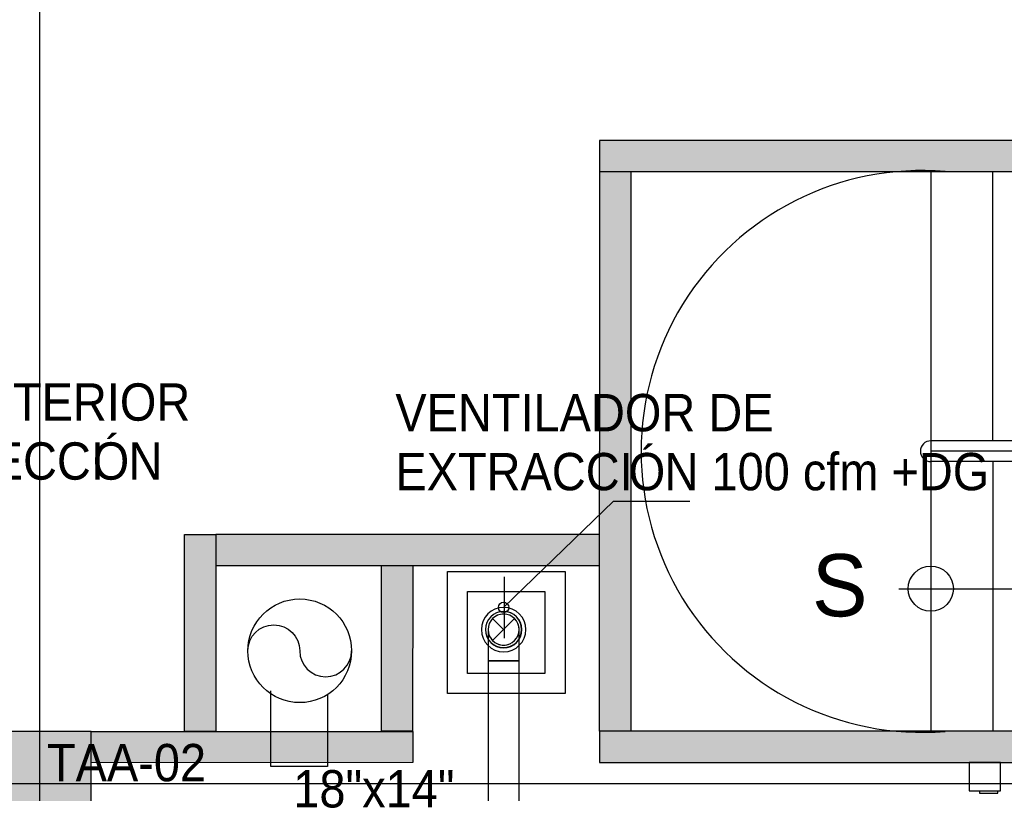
# Model space of a CAD drawing. Header units: metres. Extents: x 32 to 132, y -29 to 44.
# Drawn here: x 63.907 to 68.654, y -11.971 to -8.241 of the extents above; entities that cross this region are included whole.
import ezdxf

# ---------------------------------------------------------------- set-up
doc = ezdxf.new("R2010")
doc.units = ezdxf.units.M
doc.header["$LTSCALE"] = 100
doc.linetypes.add('Hidden 1_5', pattern=[0.0022, 0.0015, -0.0007])
for name, color, linetype, lineweight in [('A-WALL', 8, 'Continuous', 9), ('Arqui', 8, 'Continuous', 0), ('G-ANNO-TEXT', 7, 'Continuous', 9), ('M-EQPM', 7, 'Continuous', 18), ('M-EQPM-IDEN', 7, 'Continuous', 9), ('M-HVAC-DUCT', 7, 'Continuous', 18), ('M-HVAC-DUCT-ANNO', 7, 'Hidden 1_5', 18), ('M-HVAC-DUCT-IDEN', 7, 'Continuous', 9)]:
    doc.layers.add(name, color=color, linetype=linetype, lineweight=lineweight)
doc.styles.add('SansSerif_2', font='SANSS__.TTF', dxfattribs={"width": 0.9, "height": 0.18})

# ---------------------------------------------------------------- blocks, each defined once
blk = doc.blocks.new('Est etapa 3 torre')
at = {"layer": 'Arqui'}
h = blk.add_hatch(color=256, dxfattribs=at)
h.paths.add_polyline_path([(1123.5504, -5959.124), (1123.0504, -5959.124), (1123.0504, -5957.624), (1123.5504, -5957.624)])
h.paths.add_polyline_path([(1116.0504, -5959.124), (1115.5504, -5959.124), (1115.5504, -5957.624), (1116.0504, -5957.624)])
h.paths.add_polyline_path([(1139.548, -5959.124), (1139.048, -5959.124), (1139.048, -5957.624), (1139.548, -5957.624)])
h.paths.add_polyline_path([(1132.0504, -5959.124), (1131.5504, -5959.124), (1131.5504, -5957.624), (1132.0504, -5957.624)])
h.paths.add_polyline_path([(1140.048, -5967.6488), (1140.048, -5968.1488), (1138.548, -5968.1488), (1138.548, -5967.6488)])
h.paths.add_polyline_path([(1124.0504, -5967.6488), (1124.0504, -5968.1488), (1122.5504, -5968.1488), (1122.5504, -5967.6488)])
h.paths.add_polyline_path([(1131.0504, -5967.6488), (1131.0504, -5968.1488), (1132.5504, -5968.1488), (1132.5504, -5967.6488)])
h.paths.add_polyline_path([(1115.0504, -5967.6488), (1115.0504, -5968.1488), (1116.5504, -5968.1488), (1116.5504, -5967.6488)])
h.paths.add_polyline_path([(1140.048, -5975.6488), (1140.048, -5976.1488), (1138.548, -5976.1488), (1138.548, -5975.6488)])
h.paths.add_polyline_path([(1124.0504, -5975.6488), (1124.0504, -5976.1488), (1122.5504, -5976.1488), (1122.5504, -5975.6488)])
h.paths.add_polyline_path([(1131.0504, -5975.6488), (1131.0504, -5976.1488), (1132.5504, -5976.1488), (1132.5504, -5975.6488)])
h.paths.add_polyline_path([(1115.0504, -5975.6488), (1115.0504, -5976.1488), (1116.5504, -5976.1488), (1116.5504, -5975.6488)])
h.paths.add_polyline_path([(1140.048, -5985.7488), (1140.048, -5986.2488), (1138.548, -5986.2488), (1138.548, -5985.7488)])
h.paths.add_polyline_path([(1124.0504, -5985.7488), (1124.0504, -5986.2488), (1122.5504, -5986.2488), (1122.5504, -5985.7488)])
h.paths.add_polyline_path([(1131.0504, -5985.7488), (1131.0504, -5986.2488), (1132.5504, -5986.2488), (1132.5504, -5985.7488)])
h.paths.add_polyline_path([(1115.0504, -5985.7488), (1115.0504, -5986.2488), (1116.5504, -5986.2488), (1116.5504, -5985.7488)])
h.paths.add_polyline_path([(1140.048, -5993.7488), (1140.048, -5994.2488), (1138.548, -5994.2488), (1138.548, -5993.7488)])
h.paths.add_polyline_path([(1124.0504, -5993.7488), (1124.0504, -5994.2488), (1122.5504, -5994.2488), (1122.5504, -5993.7488)])
h.paths.add_polyline_path([(1131.0504, -5993.7488), (1131.0504, -5994.2488), (1132.5504, -5994.2488), (1132.5504, -5993.7488)])
h.paths.add_polyline_path([(1115.0504, -5993.7488), (1115.0504, -5994.2488), (1116.5504, -5994.2488), (1116.5504, -5993.7488)])
h.paths.add_polyline_path([(1132.0504, -6003.4264), (1131.5504, -6003.4264), (1131.5504, -6004.9218), (1132.0504, -6004.9218)])
h.paths.add_polyline_path([(1138.1528, -6003.4238), (1139.6528, -6003.4238), (1139.6528, -6003.9238), (1138.1528, -6003.9238)])
h.paths.add_polyline_path([(1116.0504, -6004.9241), (1116.0504, -6003.4241), (1115.5504, -6003.4241), (1115.5504, -6004.9241)])
h.paths.add_polyline_path([(1123.5504, -6004.9241), (1123.5504, -6003.4241), (1123.0504, -6003.4241), (1123.0504, -6004.9241)])
h.paths.add_polyline_path([(1139.048, -6011.9488), (1139.048, -6009.5488), (1139.548, -6009.5488), (1139.548, -6011.9488)])
h.paths.add_polyline_path([(1131.5504, -6009.5488), (1131.5504, -6011.9488), (1132.0504, -6011.9488), (1132.0504, -6009.5488)])
h.paths.add_polyline_path([(1123.0504, -6009.5488), (1123.0504, -6011.9488), (1123.5504, -6011.9488), (1123.5504, -6009.5488)])
h.paths.add_polyline_path([(1116.0504, -6009.5488), (1116.0504, -6011.9488), (1115.5504, -6011.9488), (1115.5504, -6009.5488)])
for p, q in [((1131.8004, -5955.3542), (1131.8004, -6014.9141)), ((1113.6705, -6003.6738), (1145.3332, -6003.6738))]:
    blk.add_line(p, q, dxfattribs=at)
blk.add_lwpolyline([(1132.0504, -6004.9241), (1132.0504, -6003.4241), (1131.5504, -6003.4241), (1131.5504, -6004.9241)], close=True, dxfattribs=at)
blk = doc.blocks.new('A$C648cc0e8')
at = {"layer": 'Arqui', "ltscale": 0.03}
h = blk.add_hatch(color=256, dxfattribs=at)
h.dxf.hatch_style = 1
h.paths.add_polyline_path([(24.0211, 17.3004), (24.0211, 17.1504), (24.3693, 17.1504), (24.3693, 17.3004)])
h.paths.add_polyline_path([(24.3693, 17.3004), (24.5193, 17.3004), (24.5193, 15.9507), (24.3693, 15.9507)])
h.paths.add_polyline_path([(27.0808, 15.8004), (27.0808, 15.9504), (24.0211, 15.9508), (24.0211, 15.8007)])
h.paths.add_polyline_path([(23.6711, 11.1767), (23.6711, 15.8014), (23.5211, 15.8014), (23.5211, 11.5421), (23.5211, 11.1767)])
h.paths.add_polyline_path([(27.0808, 12.626), (26.9307, 12.626), (26.9307, 15.8004), (27.0808, 15.8004)])
h.paths.add_polyline_path([(25.6805, 12.776), (25.6807, 11.0864), (25.8307, 11.0864), (25.8305, 12.776)])
h.paths.add_polyline_path([(25.8307, 11.0864), (25.9807, 11.0866), (25.9807, 11.2367), (25.8307, 11.2365)])
h.paths.add_polyline_path([(27.0808, 11.2366), (26.9307, 11.2366), (26.9307, 10.5869), (27.0807, 10.5869)])
h.paths.add_polyline_path([(26.8808, 11.0864), (26.9307, 11.0866), (26.9307, 11.2367), (26.8808, 11.2364)])
h.paths.add_polyline_path([(26.9308, 9.3869), (26.9308, 8.892), (27.0808, 8.892), (27.0808, 9.3869)])
h.paths.add_polyline_path([(23.5211, 8.742), (27.0808, 8.742), (27.0808, 8.892), (24.0211, 8.892), (24.0211, 8.7766), (23.5211, 8.7766)])
h.paths.add_polyline_path([(30.3965, 11.2366), (30.3965, 11.0866), (29.8301, 11.0866), (29.8301, 8.722), (29.68, 8.722), (29.68, 11.2366)])
h.paths.add_polyline_path([(32.9489, 11.2366), (32.9489, 11.0866), (32.5211, 11.0866), (32.5211, 11.1766), (32.0211, 11.1766), (32.0211, 11.0866), (31.5965, 11.0866), (31.5965, 11.2366)])
h.paths.add_polyline_path([(29.8301, 8.722), (36.8726, 8.722), (36.8726, 8.8747), (29.8301, 8.8747)])
h.paths.add_polyline_path([(35.1481, 11.2366), (35.1481, 11.0866), (34.1489, 11.0866), (34.1489, 11.2366)])
h.paths.add_polyline_path([(34.5735, 8.8747), (34.7235, 8.8747), (34.7235, 11.0866), (34.5735, 11.0866), (34.5735, 11.0886), (34.5735, 8.8747), (34.5734, 8.8747)])
h.paths.add_polyline_path([(36.3481, 11.2366), (36.3481, 11.0866), (36.8726, 11.0866), (36.8726, 8.722), (37.0227, 8.722), (37.0227, 11.2366)])
h.paths.add_polyline_path([(40.0187, 8.8766), (43.8199, 8.8766), (43.8199, 8.7266), (39.4687, 8.7265), (39.4687, 11.1756), (39.5187, 11.1757), (39.5187, 8.7757), (40.0187, 8.7757)])
h.paths.add_polyline_path([(43.254, 10.3802), (43.254, 8.8766), (43.104, 8.8766), (43.1039, 10.3802)], flags=17)
h.paths.add_polyline_path([(43.254, 10.3802), (43.6699, 10.3803), (43.6699, 10.2302), (43.254, 10.2302)], flags=17)
h.paths.add_polyline_path([(43.8199, 10.3803), (43.8199, 8.8766), (43.6699, 8.8766), (43.6699, 10.3803)])
h.paths.add_polyline_path([(39.6322, 11.1753), (39.6322, 14.7882), (39.4687, 14.7882), (39.4687, 11.176)])
h.paths.add_polyline_path([(40.6752, 12.6961), (43.6699, 12.6961), (43.6699, 12.5461), (40.6752, 12.5461)])
h.paths.add_polyline_path([(41.1272, 13.6353), (41.1272, 12.6961), (41.2772, 12.6961), (41.2772, 13.6353)])
h.paths.add_polyline_path([(39.7688, 12.6961), (39.6322, 12.6961), (39.6322, 12.5461), (39.7688, 12.5461)])
h.paths.add_polyline_path([(43.8199, 14.7882), (43.8199, 13.5844), (43.6699, 13.5844), (43.6699, 14.7882)])
h.paths.add_polyline_path([(41.1208, 14.7882), (43.6699, 14.7882), (43.6699, 14.6382), (41.1208, 14.6381)])
h.paths.add_polyline_path([(41.1271, 18.5566), (41.1272, 16.9957), (41.2772, 16.9957), (41.2771, 18.5566)])
h.paths.add_polyline_path([(42.892, 18.5529), (41.1271, 18.5567), (41.1271, 18.7068), (42.8929, 18.7027)])
h.paths.add_polyline_path([(38.6235, 17.3022), (34.972, 17.3022), (34.972, 17.1522), (38.6235, 17.1522)])
h.paths.add_polyline_path([(36.9227, 14.7882), (36.7726, 14.7882), (36.7726, 16.1132), (36.9226, 16.1132)])
h.paths.add_polyline_path([(36.7726, 15.7996), (36.7726, 15.9496), (36.1389, 15.9502), (36.1389, 15.8002)])
h.paths.add_polyline_path([(29.68, 14.7882), (36.9227, 14.7882), (36.9227, 14.6382), (29.68, 14.6382)])
h.paths.add_polyline_path([(35.2735, 14.7883), (35.1235, 14.7883), (35.1234, 15.8), (35.2734, 15.8)])
h.paths.add_polyline_path([(34.6849, 15.7998), (34.6849, 15.9499), (35.3389, 15.9502), (35.3389, 15.8002)])
h.paths.add_polyline_path([(33.3211, 15.8001), (33.3211, 15.9501), (33.8849, 15.9504), (33.8849, 15.8004)])
h.paths.add_polyline_path([(33.6243, 14.7884), (33.4743, 14.7884), (33.4742, 15.8002), (33.6243, 15.8002)])
h.paths.add_polyline_path([(29.68, 15.8001), (29.68, 15.9501), (32.0211, 15.9504), (32.0211, 15.8004)])
h.paths.add_polyline_path([(29.6802, 14.7882), (29.68, 15.8001), (29.8301, 15.8001), (29.8302, 14.7882)])
h.paths.add_polyline_path([(34.972, 17.3022), (34.9722, 20.0011), (35.1224, 20.0011), (35.1221, 17.3022)])
h.paths.add_polyline_path([(43.0199, 20.1511), (34.972, 20.1511), (34.972, 20.0011), (43.0199, 20.0011)])
h = blk.add_hatch(color=256, dxfattribs=at)
h.dxf.hatch_style = 1
h.paths.add_polyline_path([(34.972, 18.2513), (33.1211, 18.2513), (33.1211, 18.1011), (33.9211, 18.1008), (33.9201, 17.3022), (32.5211, 17.3004), (32.5211, 17.1504), (34.0711, 17.1513), (34.0711, 18.1013), (34.972, 18.1014)])
h.paths.add_polyline_path([(33.1211, 18.2513), (33.121, 17.3007), (32.9701, 17.3023), (32.9711, 18.2513)], flags=16)
at = {"layer": 'Arqui'}
for p, q in [((36.5684, 20.0024), (36.5684, 17.3026)), ((36.8684, 18.7024), (36.8684, 20.0022)), ((39.5684, 18.7024), (36.5684, 18.7024)), ((39.5684, 18.6524), (36.5684, 18.6524)), ((39.5684, 18.6024), (36.5684, 18.6024)), ((36.8684, 18.6024), (36.8684, 17.3026)), ((34.5115, 18.0473), (34.5115, 17.7509))]:
    blk.add_line(p, q, dxfattribs=at)
for points in [[(43.0199, 20.1511), (34.972, 20.1511), (34.972, 20.0011), (43.0199, 20.0011)], [(33.1211, 18.2513), (33.1211, 17.301), (32.9711, 17.301), (32.9711, 18.2513)], [(34.972, 18.2513), (33.1211, 18.2513), (33.1211, 18.1013), (34.972, 18.1013)], [(34.0711, 18.1013), (34.0701, 17.3022), (33.9201, 17.3022), (33.9211, 18.1013)], [(34.8057, 18.0729), (34.8057, 17.4839), (34.2381, 17.4839), (34.2381, 18.0729)], [(34.7082, 17.9754), (34.7082, 17.5814), (34.3356, 17.5814), (34.3356, 17.9754)], [(34.0711, 17.1513), (32.5211, 17.1504), (32.5211, 17.3004), (34.0711, 17.3013)], [(38.6235, 17.3022), (34.972, 17.3019), (34.972, 17.1519), (38.6235, 17.1522)], [(36.9039, 17.0156), (36.904, 17.1522), (36.7539, 17.1522), (36.7539, 17.0156)]]:
    blk.add_lwpolyline(points, close=True, dxfattribs=at)
at = {"layer": 'Arqui', "elevation": 1207.5455}
blk.add_lwpolyline([(34.972, 17.3022), (34.9724, 20.0011), (35.1224, 20.0011), (35.122, 17.3022)], close=True, dxfattribs=at)
at = {"layer": 'Arqui'}
for points in [[(36.4139, 17.9896), (37.5511, 17.9896), (37.4214, 18.0761)], [(36.4139, 17.9896), (37.5511, 17.9896), (37.4214, 17.9032)], [(33.661, 17.48), (33.661, 17.133), (33.3868, 17.133), (33.3868, 17.4968)], [(36.8039, 17.0156), (36.8039, 17.0029), (36.8911, 17.0029), (36.8911, 17.0156)]]:
    blk.add_lwpolyline(points, dxfattribs=at)
at = {"layer": 'Arqui', "ltscale": 0.1}
blk.add_lwpolyline([(33.2763, 17.6901, -1), (33.5263, 17.6901, 1), (33.7763, 17.6901)], format="xyb", dxfattribs=at)
at = {"layer": 'Arqui'}
blk.add_circle((36.5684, 17.9896), 0.1089, dxfattribs=at)
at = {"layer": 'Arqui', "ltscale": 0.1}
blk.add_circle((33.5263, 17.6901), 0.25, dxfattribs=at)
at = {"layer": 'Arqui'}
for centre, radius, start, end in [((36.5264, 18.6513), 1.3544, 85.3087, 274.6913), ((36.5684, 18.6524), 0.05, 90, 270)]:
    blk.add_arc(centre, radius, start, end, dxfattribs=at)
blk.add_blockref('Est etapa 3 torre', (-1099.5293, 6020.7245), dxfattribs=at)
blk.add_text('S', height=0.3, rotation=0.0669, dxfattribs=at).set_placement((35.9959, 17.856))
blk = doc.blocks.new('VENT_ EXT_ 100 CFM - HCM-150-1977703-NIVEL 05')
at = {"layer": 'M-EQPM', "color": 3, "true_color": 0x00ff00}
for radius, start, end in [(0.107, 90, 270), (0.087, 90, 270), (0.087, 90, 270), (0.087, 90, 270), (0.107, 270, 90), (0.087, 270, 90), (0.087, 270, 90), (0.087, 270, 90)]:
    blk.add_arc((66.2398, -11.1821), radius, start, end, dxfattribs=at)
blk = doc.blocks.new('M_Round Transition - Angle - 30 PVC-2038070-NIVEL 05')
at = {"layer": 'M-HVAC-DUCT', "color": 3, "true_color": 0x00ff00}
for radius, start, end in [(0.0876, 0, 180), (0.075, 360, 180), (0.0876, 180, 0), (0.075, 180, 360)]:
    blk.add_arc((66.2398, -11.1821), radius, start, end, dxfattribs=at)
blk = doc.blocks.new('M_Round Elbow - 1 D PVC-V28-NIVEL 05')
at = {"layer": 'M-HVAC-DUCT', "color": 3, "true_color": 0x00ff00}
for p, q in [((66.1648, -11.3321), (66.2398, -11.3321)), ((66.1648, -11.3321), (66.2398, -11.3321)), ((66.2398, -11.3321), (66.3148, -11.3321)), ((66.2398, -11.3321), (66.3148, -11.3321))]:
    blk.add_line(p, q, dxfattribs=at)
at = {"layer": 'M-HVAC-DUCT', "color": 3, "true_color": 0x00ff00, "flags": 128}
for points in [[(66.1648, -11.1821), (66.1648, -11.1822), (66.1648, -11.1826), (66.1648, -11.1832), (66.1648, -11.184), (66.1648, -11.1851), (66.1648, -11.1864), (66.1648, -11.188), (66.1648, -11.1897), (66.1648, -11.1917), (66.1648, -11.194), (66.1648, -11.1964), (66.1648, -11.1991), (66.1648, -11.2019), (66.1648, -11.205), (66.1648, -11.2083), (66.1648, -11.2118), (66.1648, -11.2155), (66.1648, -11.2193), (66.1648, -11.2234), (66.1648, -11.2276), (66.1648, -11.232), (66.1648, -11.2365), (66.1648, -11.2412), (66.1648, -11.2461), (66.1648, -11.2511), (66.1648, -11.2562), (66.1648, -11.2614), (66.1648, -11.2668), (66.1648, -11.2722), (66.1648, -11.2778), (66.1648, -11.2834), (66.1648, -11.2891), (66.1648, -11.2949), (66.1648, -11.3007), (66.1648, -11.3066), (66.1648, -11.3126), (66.1648, -11.3185), (66.1648, -11.3245), (66.1648, -11.3305), (66.1648, -11.3321)], [(66.3148, -11.3321), (66.3148, -11.3261), (66.3148, -11.3201), (66.3148, -11.3142), (66.3148, -11.3082), (66.3148, -11.3023), (66.3148, -11.2965), (66.3148, -11.2907), (66.3148, -11.2849), (66.3148, -11.2793), (66.3148, -11.2737), (66.3148, -11.2682), (66.3148, -11.2628), (66.3148, -11.2576), (66.3148, -11.2524), (66.3148, -11.2474), (66.3148, -11.2425), (66.3148, -11.2378), (66.3148, -11.2332), (66.3148, -11.2288), (66.3148, -11.2245), (66.3148, -11.2204), (66.3148, -11.2165), (66.3148, -11.2128), (66.3148, -11.2092), (66.3148, -11.2059), (66.3148, -11.2028), (66.3148, -11.1998), (66.3148, -11.1971), (66.3148, -11.1946), (66.3148, -11.1923), (66.3148, -11.1902), (66.3148, -11.1884), (66.3148, -11.1868), (66.3148, -11.1854), (66.3148, -11.1843), (66.3148, -11.1834), (66.3148, -11.1827), (66.3148, -11.1823), (66.3148, -11.1821), (66.3148, -11.1821)]]:
    blk.add_lwpolyline(points, dxfattribs=at)
at = {"layer": 'M-HVAC-DUCT', "color": 3, "true_color": 0x00ff00}
for start, end in [(90, 180), (0, 90), (180, 270), (270, 0)]:
    blk.add_arc((66.2398, -11.1821), 0.075, start, end, dxfattribs=at)

msp = doc.modelspace()

# ---------------------------------------------------------------- linework, layer by layer
at = {"layer": 'M-EQPM-IDEN'}
for p, q in [((66.2398, -11.0751), (66.7694, -10.5634)), ((66.7694, -10.5634), (67.1376, -10.5634))]:
    msp.add_line(p, q, dxfattribs=at)
msp.add_circle((66.2398, -11.0751), 0.025, dxfattribs=at)
at = {"layer": 'M-HVAC-DUCT', "color": 3, "true_color": 0x00ff00}
for p, q in [((66.1648, -11.3321), (66.1648, -12.1561)), ((66.3148, -11.3321), (66.1648, -11.3321)), ((66.3148, -12.1561), (66.3148, -11.3321))]:
    msp.add_line(p, q, dxfattribs=at)
at = {"layer": 'M-HVAC-DUCT-ANNO', "color": 3, "true_color": 0x00ff00}
for p, q in [((66.2929, -11.129), (66.1868, -11.2351)), ((66.2398, -11.1821), (66.1868, -11.129))]:
    msp.add_line(p, q, dxfattribs=at)
for start, end in [(0, 180), (180, 0)]:
    msp.add_arc((66.2398, -11.1821), 0.075, start, end, dxfattribs=at)

# ---------------------------------------------------------------- block references
at = {"layer": 'A-WALL'}
msp.add_blockref('A$C648cc0e8', (31.7306, -28.9743), dxfattribs=at)
at = {"layer": 'M-EQPM', "color": 3, "true_color": 0x00ff00}
msp.add_blockref('VENT_ EXT_ 100 CFM - HCM-150-1977703-NIVEL 05', (0, 0), dxfattribs=at)
at = {"layer": 'M-HVAC-DUCT', "color": 3, "true_color": 0x00ff00}
for name in ['M_Round Transition - Angle - 30 PVC-2038070-NIVEL 05', 'M_Round Elbow - 1 D PVC-V28-NIVEL 05']:
    msp.add_blockref(name, (0, 0), dxfattribs=at)

# ---------------------------------------------------------------- texts
at = {"layer": 'G-ANNO-TEXT', "char_height": 0.18, "attachment_point": 1, "style": 'SansSerif_2'}
for s, insert, width in [('N DE AIRE EXTERIOR', (62.378, -9.9947), 2.792278), ('Ó', (64.2591, -10.2791), 0.20924), ('CON MALLA DE PROTECCI', (61.3957, -10.2791), 3.470505), ('N', (64.4318, -10.2791), 0.19481), ('TAA-02', (64.0383, -11.7333), 0.916329)]:
    msp.add_mtext(s, dxfattribs=dict(at, insert=insert, width=width))
at = {"layer": 'M-EQPM-IDEN', "char_height": 0.18, "attachment_point": 1, "style": 'SansSerif_2'}
for s, insert, width in [('VENTILADOR DE', (65.7178, -10.0459), 2.171771), ('Ó', (66.843, -10.3303), 0.20924), ('EXTRACCI', (65.7178, -10.3303), 1.36367), ('N 100 cfm +DG', (67.0156, -10.3303), 1.861518)]:
    msp.add_mtext(s, dxfattribs=dict(at, insert=insert, width=width))
at = {"layer": 'M-HVAC-DUCT-IDEN', "insert": (65.2259, -11.8596), "char_height": 0.18, "width": 0.930759, "attachment_point": 1, "style": 'SansSerif_2'}
msp.add_mtext('18"x14"', dxfattribs=at)

doc.saveas('drawing.dxf')
